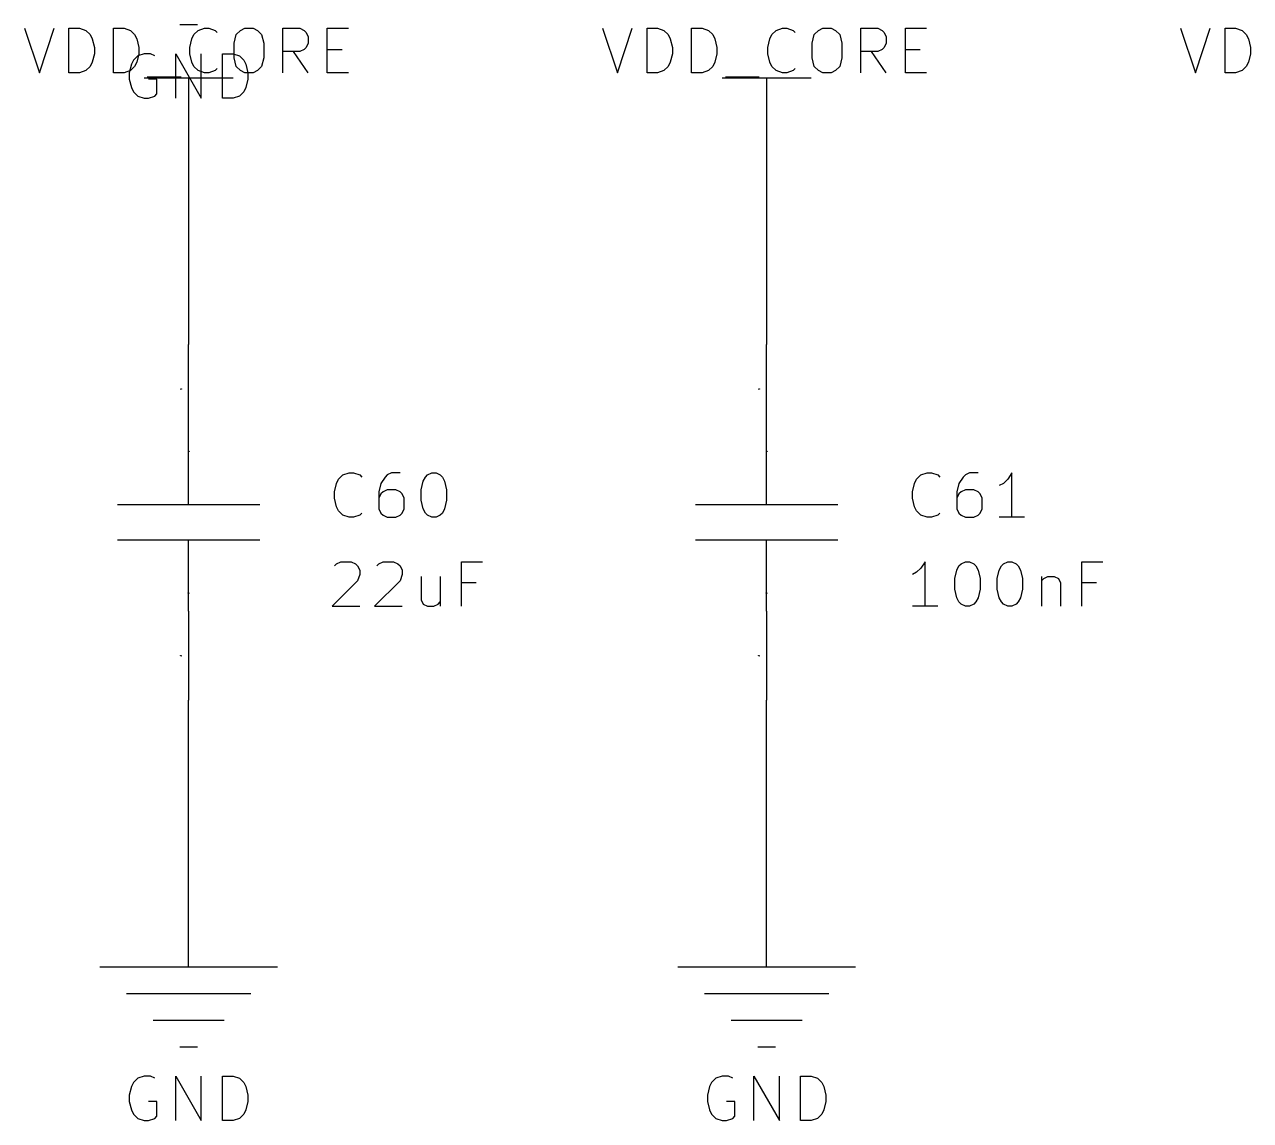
# Model space of a CAD drawing. Header units: millimetres. Extents: x 6 to 290, y -200 to -4.
# Drawn here: x 6.74 to 41.76, y -158.06 to -126.75 of the extents above; entities that cross this region are included whole.
import ezdxf

# ---------------------------------------------------------------- set-up
doc = ezdxf.new("R2010")
doc.units = ezdxf.units.MM
for name, color, linetype in [('GREENSIXTYFIVE', 129, 'CONTINUOUS'), ('LIGHTGREEN', 92, 'CONTINUOUS'), ('LIGHTRED', 12, 'CONTINUOUS'), ('RED', 14, 'CONTINUOUS')]:
    doc.layers.add(name, color=color, linetype=linetype)

msp = doc.modelspace()

# ---------------------------------------------------------------- linework, layer by layer
at = {"layer": 'GREENSIXTYFIVE', "linetype": 'CONTINUOUS'}
for p, q in [((6.7431, -126.8544), (7.1664, -128.1244)), ((6.7431, -126.8544), (7.1664, -128.1244)), ((7.1664, -128.1244), (7.5898, -126.8544)), ((7.1664, -128.1244), (7.5898, -126.8544)), ((8.0131, -128.1244), (8.0131, -126.8544)), ((8.0131, -126.8544), (8.3155, -126.8544)), ((8.0131, -128.1244), (8.0131, -126.8544)), ((8.0131, -126.8544), (8.3155, -126.8544)), ((8.3155, -126.8544), (8.4969, -126.9149)), ((8.3155, -126.8544), (8.4969, -126.9149)), ((8.4969, -126.9149), (8.6179, -127.0359)), ((8.4969, -126.9149), (8.6179, -127.0359)), ((8.6179, -127.0359), (8.6784, -127.1568)), ((8.6179, -127.0359), (8.6784, -127.1568)), ((9.2831, -128.1244), (9.2831, -126.8544)), ((9.2831, -126.8544), (9.5855, -126.8544)), ((9.2831, -128.1244), (9.2831, -126.8544)), ((9.2831, -126.8544), (9.5855, -126.8544)), ((9.5855, -126.8544), (9.7669, -126.9149)), ((9.5855, -126.8544), (9.7669, -126.9149)), ((9.7669, -126.9149), (9.8879, -127.0359)), ((9.7669, -126.9149), (9.8879, -127.0359)), ((9.8879, -127.0359), (9.9484, -127.1568)), ((9.8879, -127.0359), (9.9484, -127.1568)), ((11.5207, -127.1568), (11.5812, -127.0359)), ((11.5207, -127.1568), (11.5812, -127.0359)), ((11.5812, -127.0359), (11.7022, -126.9149)), ((11.5812, -127.0359), (11.7022, -126.9149)), ((11.7022, -126.9149), (11.8836, -126.8544)), ((11.7022, -126.9149), (11.8836, -126.8544)), ((11.8836, -126.8544), (12.0045, -126.8544)), ((11.8836, -126.8544), (12.0045, -126.8544)), ((12.0045, -126.8544), (12.186, -126.9149)), ((12.0045, -126.8544), (12.186, -126.9149)), ((12.186, -126.9149), (12.2464, -126.9754)), ((12.186, -126.9149), (12.2464, -126.9754)), ((12.7303, -127.2778), (12.7907, -127.0359)), ((12.7303, -127.2778), (12.7907, -127.0359)), ((12.7907, -127.0359), (12.9117, -126.9149)), ((12.7907, -127.0359), (12.9117, -126.9149)), ((12.9117, -126.9149), (13.0326, -126.8544)), ((12.9117, -126.9149), (13.0326, -126.8544)), ((13.0326, -126.8544), (13.2745, -126.8544)), ((13.0326, -126.8544), (13.2745, -126.8544)), ((13.2745, -126.8544), (13.3955, -126.9149)), ((13.2745, -126.8544), (13.3955, -126.9149)), ((13.3955, -126.9149), (13.5164, -127.0359)), ((13.3955, -126.9149), (13.5164, -127.0359)), ((13.5164, -127.0359), (13.5769, -127.2778)), ((13.5164, -127.0359), (13.5769, -127.2778)), ((14.1212, -128.1244), (14.1212, -126.8544)), ((14.1212, -126.8544), (14.605, -126.8544)), ((14.1212, -128.1244), (14.1212, -126.8544)), ((14.1212, -126.8544), (14.605, -126.8544)), ((14.605, -126.8544), (14.726, -126.9149)), ((14.605, -126.8544), (14.726, -126.9149)), ((14.726, -126.9149), (14.7865, -126.9754)), ((14.726, -126.9149), (14.7865, -126.9754)), ((14.7865, -126.9754), (14.8469, -127.0963)), ((14.7865, -126.9754), (14.8469, -127.0963)), ((14.8469, -127.0963), (14.8469, -127.2778)), ((14.8469, -127.0963), (14.8469, -127.2778)), ((15.3912, -128.1244), (15.3912, -126.8544)), ((15.3912, -126.8544), (15.996, -126.8544)), ((15.3912, -128.1244), (15.3912, -126.8544)), ((15.3912, -126.8544), (15.996, -126.8544)), ((23.2531, -126.8544), (23.6764, -128.1244)), ((23.6764, -128.1244), (24.0998, -126.8544)), ((24.5231, -128.1244), (24.5231, -126.8544)), ((24.5231, -126.8544), (24.8255, -126.8544)), ((24.8255, -126.8544), (25.0069, -126.9149)), ((25.0069, -126.9149), (25.1279, -127.0359)), ((25.1279, -127.0359), (25.1884, -127.1568)), ((25.7931, -128.1244), (25.7931, -126.8544)), ((25.7931, -126.8544), (26.0955, -126.8544)), ((26.0955, -126.8544), (26.2769, -126.9149)), ((26.2769, -126.9149), (26.3979, -127.0359)), ((26.3979, -127.0359), (26.4584, -127.1568)), ((28.0307, -127.1568), (28.0912, -127.0359)), ((28.0912, -127.0359), (28.2122, -126.9149)), ((28.2122, -126.9149), (28.3936, -126.8544)), ((28.3936, -126.8544), (28.5145, -126.8544)), ((28.5145, -126.8544), (28.696, -126.9149)), ((28.696, -126.9149), (28.7564, -126.9754)), ((29.2403, -127.2778), (29.3007, -127.0359)), ((29.3007, -127.0359), (29.4217, -126.9149)), ((29.4217, -126.9149), (29.5426, -126.8544)), ((29.5426, -126.8544), (29.7845, -126.8544)), ((29.7845, -126.8544), (29.9055, -126.9149)), ((29.9055, -126.9149), (30.0264, -127.0359)), ((30.0264, -127.0359), (30.0869, -127.2778)), ((30.6312, -128.1244), (30.6312, -126.8544)), ((30.6312, -126.8544), (31.115, -126.8544)), ((31.115, -126.8544), (31.236, -126.9149)), ((31.236, -126.9149), (31.2965, -126.9754)), ((31.2965, -126.9754), (31.3569, -127.0963)), ((31.3569, -127.0963), (31.3569, -127.2778)), ((31.9012, -128.1244), (31.9012, -126.8544)), ((31.9012, -126.8544), (32.506, -126.8544)), ((39.7631, -126.8544), (40.1864, -128.1244)), ((40.1864, -128.1244), (40.6098, -126.8544)), ((41.0331, -128.1244), (41.0331, -126.8544)), ((41.0331, -126.8544), (41.3355, -126.8544)), ((41.3355, -126.8544), (41.5169, -126.9149)), ((41.5169, -126.9149), (41.6379, -127.0359)), ((41.6379, -127.0359), (41.6984, -127.1568)), ((8.6784, -127.1568), (8.7388, -127.3987)), ((8.6784, -127.1568), (8.7388, -127.3987)), ((8.7388, -127.3987), (8.7388, -127.5801)), ((8.7388, -127.3987), (8.7388, -127.5801)), ((9.9484, -127.1568), (10.0088, -127.3987)), ((9.9484, -127.1568), (10.0088, -127.3987)), ((10.0088, -127.3987), (10.0088, -127.5801)), ((10.0088, -127.3987), (10.0088, -127.5801)), ((11.4603, -127.3987), (11.5207, -127.1568)), ((11.4603, -127.3987), (11.5207, -127.1568)), ((11.4603, -127.5801), (11.4603, -127.3987)), ((11.4603, -127.5801), (11.4603, -127.3987)), ((12.7303, -127.7011), (12.7303, -127.2778)), ((12.7303, -127.7011), (12.7303, -127.2778)), ((13.5769, -127.2778), (13.5769, -127.7011)), ((13.5769, -127.2778), (13.5769, -127.7011)), ((14.7865, -127.3987), (14.726, -127.4592)), ((14.7865, -127.3987), (14.726, -127.4592)), ((14.8469, -127.2778), (14.7865, -127.3987)), ((14.8469, -127.2778), (14.7865, -127.3987)), ((25.1884, -127.1568), (25.2488, -127.3987)), ((25.2488, -127.3987), (25.2488, -127.5801)), ((26.4584, -127.1568), (26.5188, -127.3987)), ((26.5188, -127.3987), (26.5188, -127.5801)), ((27.9703, -127.3987), (28.0307, -127.1568)), ((27.9703, -127.5801), (27.9703, -127.3987)), ((29.2403, -127.7011), (29.2403, -127.2778)), ((30.0869, -127.2778), (30.0869, -127.7011)), ((31.2965, -127.3987), (31.236, -127.4592)), ((31.3569, -127.2778), (31.2965, -127.3987)), ((41.6984, -127.1568), (41.7588, -127.3987)), ((41.7588, -127.3987), (41.7588, -127.5801)), ((8.7388, -127.5801), (8.6784, -127.822)), ((8.7388, -127.5801), (8.6784, -127.822)), ((9.8576, -127.7607), (9.7971, -127.8816)), ((9.8576, -127.7607), (9.7971, -127.8816)), ((9.9786, -127.6397), (9.8576, -127.7607)), ((9.9786, -127.6397), (9.8576, -127.7607)), ((10.0088, -127.5801), (9.9484, -127.822)), ((10.0088, -127.5801), (9.9484, -127.822)), ((10.16, -127.5792), (9.9786, -127.6397)), ((10.16, -127.5792), (9.9786, -127.6397)), ((10.3414, -127.5792), (10.16, -127.5792)), ((10.3414, -127.5792), (10.16, -127.5792)), ((10.4624, -127.6397), (10.3414, -127.5792)), ((10.4624, -127.6397), (10.3414, -127.5792)), ((11.0671, -128.8492), (11.0671, -127.5792)), ((11.0671, -127.5792), (11.7928, -128.8492)), ((11.0671, -128.8492), (11.0671, -127.5792)), ((11.0671, -127.5792), (11.7928, -128.8492)), ((11.5207, -127.822), (11.4603, -127.5801)), ((11.5207, -127.822), (11.4603, -127.5801)), ((11.7928, -128.8492), (11.7928, -127.5792)), ((11.7928, -128.8492), (11.7928, -127.5792)), ((12.3976, -128.8492), (12.3976, -127.5792)), ((12.3976, -127.5792), (12.7, -127.5792)), ((12.3976, -128.8492), (12.3976, -127.5792)), ((12.3976, -127.5792), (12.7, -127.5792)), ((12.7, -127.5792), (12.8814, -127.6397)), ((12.7, -127.5792), (12.8814, -127.6397)), ((12.7907, -127.943), (12.7303, -127.7011)), ((12.7907, -127.943), (12.7303, -127.7011)), ((12.8814, -127.6397), (13.0024, -127.7607)), ((12.8814, -127.6397), (13.0024, -127.7607)), ((13.0024, -127.7607), (13.0629, -127.8816)), ((13.0024, -127.7607), (13.0629, -127.8816)), ((13.5769, -127.7011), (13.5164, -127.943)), ((13.5769, -127.7011), (13.5164, -127.943)), ((14.605, -127.5197), (14.1212, -127.5197)), ((14.605, -127.5197), (14.1212, -127.5197)), ((14.8469, -128.1244), (14.4236, -127.5197)), ((14.8469, -128.1244), (14.4236, -127.5197)), ((14.726, -127.4592), (14.605, -127.5197)), ((14.726, -127.4592), (14.605, -127.5197)), ((15.3912, -127.4592), (15.8146, -127.4592)), ((15.3912, -127.4592), (15.8146, -127.4592)), ((25.2488, -127.5801), (25.1884, -127.822)), ((26.5188, -127.5801), (26.4584, -127.822)), ((28.0307, -127.822), (27.9703, -127.5801)), ((29.3007, -127.943), (29.2403, -127.7011)), ((30.0869, -127.7011), (30.0264, -127.943)), ((31.115, -127.5197), (30.6312, -127.5197)), ((31.3569, -128.1244), (30.9336, -127.5197)), ((31.236, -127.4592), (31.115, -127.5197)), ((31.9012, -127.4592), (32.3246, -127.4592)), ((41.7588, -127.5801), (41.6984, -127.822)), ((8.3155, -128.1244), (8.0131, -128.1244)), ((8.3155, -128.1244), (8.0131, -128.1244)), ((8.4969, -128.064), (8.3155, -128.1244)), ((8.4969, -128.064), (8.3155, -128.1244)), ((8.6179, -127.943), (8.4969, -128.064)), ((8.6179, -127.943), (8.4969, -128.064)), ((8.6784, -127.822), (8.6179, -127.943)), ((8.6784, -127.822), (8.6179, -127.943)), ((9.5855, -128.1244), (9.2831, -128.1244)), ((9.5855, -128.1244), (9.2831, -128.1244)), ((9.7669, -128.064), (9.5855, -128.1244)), ((9.7669, -128.064), (9.5855, -128.1244)), ((9.7971, -127.8816), (9.7367, -128.1235)), ((9.7971, -127.8816), (9.7367, -128.1235)), ((9.7367, -128.1235), (9.7367, -128.3049)), ((9.7367, -128.1235), (9.7367, -128.3049)), ((9.8879, -127.943), (9.7669, -128.064)), ((9.8879, -127.943), (9.7669, -128.064)), ((9.9484, -127.822), (9.8879, -127.943)), ((9.9484, -127.822), (9.8879, -127.943)), ((11.5812, -127.943), (11.5207, -127.822)), ((11.5812, -127.943), (11.5207, -127.822)), ((11.7022, -128.064), (11.5812, -127.943)), ((11.7022, -128.064), (11.5812, -127.943)), ((11.8836, -128.1244), (11.7022, -128.064)), ((11.8836, -128.1244), (11.7022, -128.064)), ((12.0045, -128.1244), (11.8836, -128.1244)), ((12.0045, -128.1244), (11.8836, -128.1244)), ((12.186, -128.064), (12.0045, -128.1244)), ((12.186, -128.064), (12.0045, -128.1244)), ((12.2464, -128.0035), (12.186, -128.064)), ((12.2464, -128.0035), (12.186, -128.064)), ((12.9117, -128.064), (12.7907, -127.943)), ((12.9117, -128.064), (12.7907, -127.943)), ((13.0326, -128.1244), (12.9117, -128.064)), ((13.0326, -128.1244), (12.9117, -128.064)), ((13.2745, -128.1244), (13.0326, -128.1244)), ((13.2745, -128.1244), (13.0326, -128.1244)), ((13.0629, -127.8816), (13.1233, -128.1235)), ((13.0629, -127.8816), (13.1233, -128.1235)), ((13.1233, -128.1235), (13.1233, -128.3049)), ((13.1233, -128.1235), (13.1233, -128.3049)), ((13.3955, -128.064), (13.2745, -128.1244)), ((13.3955, -128.064), (13.2745, -128.1244)), ((13.5164, -127.943), (13.3955, -128.064)), ((13.5164, -127.943), (13.3955, -128.064)), ((15.996, -128.1244), (15.3912, -128.1244)), ((15.996, -128.1244), (15.3912, -128.1244)), ((24.8255, -128.1244), (24.5231, -128.1244)), ((25.0069, -128.064), (24.8255, -128.1244)), ((25.1279, -127.943), (25.0069, -128.064)), ((25.1884, -127.822), (25.1279, -127.943)), ((26.0955, -128.1244), (25.7931, -128.1244)), ((26.2769, -128.064), (26.0955, -128.1244)), ((26.3979, -127.943), (26.2769, -128.064)), ((26.4584, -127.822), (26.3979, -127.943)), ((28.0912, -127.943), (28.0307, -127.822)), ((28.2122, -128.064), (28.0912, -127.943)), ((28.3936, -128.1244), (28.2122, -128.064)), ((28.5145, -128.1244), (28.3936, -128.1244)), ((28.696, -128.064), (28.5145, -128.1244)), ((28.7564, -128.0035), (28.696, -128.064)), ((29.4217, -128.064), (29.3007, -127.943)), ((29.5426, -128.1244), (29.4217, -128.064)), ((29.7845, -128.1244), (29.5426, -128.1244)), ((29.9055, -128.064), (29.7845, -128.1244)), ((30.0264, -127.943), (29.9055, -128.064)), ((32.506, -128.1244), (31.9012, -128.1244)), ((41.3355, -128.1244), (41.0331, -128.1244)), ((41.5169, -128.064), (41.3355, -128.1244)), ((41.6379, -127.943), (41.5169, -128.064)), ((41.6984, -127.822), (41.6379, -127.943)), ((9.7367, -128.3049), (9.7971, -128.5468)), ((9.7367, -128.3049), (9.7971, -128.5468)), ((10.2508, -128.2454), (11.2184, -128.2454)), ((10.2508, -128.2454), (11.2184, -128.2454)), ((10.5228, -128.3049), (10.2809, -128.3049)), ((10.5228, -128.3049), (10.2809, -128.3049)), ((10.5228, -128.7283), (10.5228, -128.3049)), ((10.5228, -128.7283), (10.5228, -128.3049)), ((13.1233, -128.3049), (13.0629, -128.5468)), ((13.1233, -128.3049), (13.0629, -128.5468)), ((26.7608, -128.2454), (27.7284, -128.2454)), ((9.7971, -128.5468), (9.8576, -128.6678)), ((9.7971, -128.5468), (9.8576, -128.6678)), ((9.8576, -128.6678), (9.9786, -128.7888)), ((9.8576, -128.6678), (9.9786, -128.7888)), ((9.9786, -128.7888), (10.16, -128.8492)), ((9.9786, -128.7888), (10.16, -128.8492)), ((10.16, -128.8492), (10.2809, -128.8492)), ((10.16, -128.8492), (10.2809, -128.8492)), ((10.2809, -128.8492), (10.4624, -128.7888)), ((10.2809, -128.8492), (10.4624, -128.7888)), ((10.4624, -128.7888), (10.5228, -128.7283)), ((10.4624, -128.7888), (10.5228, -128.7283)), ((12.7, -128.8492), (12.3976, -128.8492)), ((12.7, -128.8492), (12.3976, -128.8492)), ((12.8814, -128.7888), (12.7, -128.8492)), ((12.8814, -128.7888), (12.7, -128.8492)), ((13.0024, -128.6678), (12.8814, -128.7888)), ((13.0024, -128.6678), (12.8814, -128.7888)), ((13.0629, -128.5468), (13.0024, -128.6678)), ((13.0629, -128.5468), (13.0024, -128.6678)), ((11.4418, -138.9501), (11.4164, -138.9501)), ((11.4164, -138.9501), (11.42, -138.9525)), ((11.42, -138.9525), (11.4224, -138.9549)), ((11.4224, -138.9549), (11.4236, -138.9573)), ((11.4418, -138.9428), (11.4418, -138.9573)), ((27.9518, -138.9501), (27.9264, -138.9501)), ((27.9264, -138.9501), (27.93, -138.9525)), ((27.93, -138.9525), (27.9324, -138.9549)), ((27.9324, -138.9549), (27.9336, -138.9573)), ((27.9518, -138.9428), (27.9518, -138.9573)), ((15.714, -139.7359), (15.835, -139.6149)), ((15.835, -139.6149), (16.0164, -139.5544)), ((16.0164, -139.5544), (16.1373, -139.5544)), ((16.1373, -139.5544), (16.3188, -139.6149)), ((16.3188, -139.6149), (16.3792, -139.6754)), ((17.0445, -139.6754), (16.9235, -139.8568)), ((17.105, -139.6149), (17.0445, -139.6754)), ((17.2259, -139.5544), (17.105, -139.6149)), ((17.4678, -139.5544), (17.2259, -139.5544)), ((18.133, -139.7963), (18.1935, -139.6754)), ((18.1935, -139.6754), (18.254, -139.6149)), ((18.254, -139.6149), (18.3749, -139.5544)), ((18.3749, -139.5544), (18.4959, -139.5544)), ((18.4959, -139.5544), (18.6168, -139.6149)), ((18.6168, -139.6149), (18.6773, -139.6754)), ((18.6773, -139.6754), (18.7378, -139.7963)), ((32.224, -139.7359), (32.345, -139.6149)), ((32.345, -139.6149), (32.5264, -139.5544)), ((32.5264, -139.5544), (32.6473, -139.5544)), ((32.6473, -139.5544), (32.8288, -139.6149)), ((32.8288, -139.6149), (32.8892, -139.6754)), ((33.5545, -139.6754), (33.4335, -139.8568)), ((33.615, -139.6149), (33.5545, -139.6754)), ((33.7359, -139.5544), (33.615, -139.6149)), ((33.9778, -139.5544), (33.7359, -139.5544)), ((34.9454, -139.5544), (34.8245, -139.7359)), ((34.9454, -140.8244), (34.9454, -139.5544)), ((15.5931, -140.0987), (15.6535, -139.8568)), ((15.6535, -139.8568), (15.714, -139.7359)), ((16.9235, -139.8568), (16.8631, -140.0987)), ((17.105, -140.0382), (16.984, -140.0987)), ((17.3469, -140.0382), (17.105, -140.0382)), ((17.4678, -140.0987), (17.3469, -140.0382)), ((18.0726, -140.0382), (18.133, -139.7963)), ((18.0726, -140.3406), (18.0726, -140.0382)), ((18.7378, -139.7963), (18.7983, -140.0382)), ((18.7983, -140.0382), (18.7983, -140.3406)), ((32.1031, -140.0987), (32.1635, -139.8568)), ((32.1635, -139.8568), (32.224, -139.7359)), ((33.4335, -139.8568), (33.3731, -140.0987)), ((33.615, -140.0382), (33.494, -140.0987)), ((33.8569, -140.0382), (33.615, -140.0382)), ((33.9778, -140.0987), (33.8569, -140.0382)), ((34.7035, -139.8568), (34.5826, -139.9173)), ((34.8245, -139.7359), (34.7035, -139.8568)), ((15.5931, -140.2801), (15.5931, -140.0987)), ((15.6535, -140.522), (15.5931, -140.2801)), ((16.8631, -140.0987), (16.8631, -140.5825)), ((16.9235, -140.1592), (16.8631, -140.2801)), ((16.984, -140.0987), (16.9235, -140.1592)), ((17.5283, -140.1592), (17.4678, -140.0987)), ((17.5888, -140.2801), (17.5283, -140.1592)), ((17.5888, -140.5825), (17.5888, -140.2801)), ((18.133, -140.5825), (18.0726, -140.3406)), ((18.7983, -140.3406), (18.7378, -140.5825)), ((32.1031, -140.2801), (32.1031, -140.0987)), ((32.1635, -140.522), (32.1031, -140.2801)), ((33.3731, -140.0987), (33.3731, -140.5825)), ((33.4335, -140.1592), (33.3731, -140.2801)), ((33.494, -140.0987), (33.4335, -140.1592)), ((34.0383, -140.1592), (33.9778, -140.0987)), ((34.0988, -140.2801), (34.0383, -140.1592)), ((34.0988, -140.5825), (34.0988, -140.2801)), ((15.714, -140.643), (15.6535, -140.522)), ((15.835, -140.764), (15.714, -140.643)), ((16.3792, -140.7035), (16.3188, -140.764)), ((16.8631, -140.5825), (16.9235, -140.7035)), ((16.9235, -140.7035), (16.984, -140.764)), ((17.4678, -140.764), (17.5283, -140.7035)), ((17.5283, -140.7035), (17.5888, -140.5825)), ((18.1935, -140.7035), (18.133, -140.5825)), ((18.254, -140.764), (18.1935, -140.7035)), ((18.6773, -140.7035), (18.6168, -140.764)), ((18.7378, -140.5825), (18.6773, -140.7035)), ((32.224, -140.643), (32.1635, -140.522)), ((32.345, -140.764), (32.224, -140.643)), ((32.8892, -140.7035), (32.8288, -140.764)), ((33.3731, -140.5825), (33.4335, -140.7035)), ((33.4335, -140.7035), (33.494, -140.764)), ((33.9778, -140.764), (34.0383, -140.7035)), ((34.0383, -140.7035), (34.0988, -140.5825)), ((16.0164, -140.8244), (15.835, -140.764)), ((16.1373, -140.8244), (16.0164, -140.8244)), ((16.3188, -140.764), (16.1373, -140.8244)), ((16.984, -140.764), (17.105, -140.8244)), ((17.105, -140.8244), (17.3469, -140.8244)), ((17.3469, -140.8244), (17.4678, -140.764)), ((18.3749, -140.8244), (18.254, -140.764)), ((18.4959, -140.8244), (18.3749, -140.8244)), ((18.6168, -140.764), (18.4959, -140.8244)), ((32.5264, -140.8244), (32.345, -140.764)), ((32.6473, -140.8244), (32.5264, -140.8244)), ((32.8288, -140.764), (32.6473, -140.8244)), ((33.494, -140.764), (33.615, -140.8244)), ((33.615, -140.8244), (33.8569, -140.8244)), ((33.8569, -140.8244), (33.9778, -140.764)), ((35.3083, -140.8244), (34.5826, -140.8244)), ((15.5931, -142.2154), (15.6535, -142.1549)), ((15.6535, -142.1549), (15.7745, -142.0944)), ((15.7745, -142.0944), (16.0769, -142.0944)), ((16.0769, -142.0944), (16.1978, -142.1549)), ((16.1978, -142.1549), (16.2583, -142.2154)), ((16.8026, -142.2154), (16.863, -142.1549)), ((16.863, -142.1549), (16.984, -142.0944)), ((16.984, -142.0944), (17.2864, -142.0944)), ((17.2864, -142.0944), (17.4073, -142.1549)), ((17.4073, -142.1549), (17.4678, -142.2154)), ((19.2215, -143.3644), (19.2215, -142.0944)), ((19.2215, -142.0944), (19.8263, -142.0944)), ((32.4659, -142.0944), (32.345, -142.2759)), ((32.4659, -143.3644), (32.4659, -142.0944)), ((33.4335, -142.2154), (33.494, -142.1549)), ((33.494, -142.1549), (33.6149, -142.0944)), ((33.6149, -142.0944), (33.7359, -142.0944)), ((33.7359, -142.0944), (33.8568, -142.1549)), ((33.8568, -142.1549), (33.9173, -142.2154)), ((34.643, -142.2154), (34.7035, -142.1549)), ((34.7035, -142.1549), (34.8244, -142.0944)), ((34.8244, -142.0944), (34.9454, -142.0944)), ((34.9454, -142.0944), (35.0663, -142.1549)), ((35.0663, -142.1549), (35.1268, -142.2154)), ((36.941, -143.3644), (36.941, -142.0944)), ((36.941, -142.0944), (37.5458, -142.0944)), ((16.2583, -142.2154), (16.3188, -142.3363)), ((16.3188, -142.4573), (16.2583, -142.6387)), ((16.3188, -142.3363), (16.3188, -142.4573)), ((17.4678, -142.2154), (17.5283, -142.3363)), ((17.5283, -142.4573), (17.4678, -142.6387)), ((17.5283, -142.3363), (17.5283, -142.4573)), ((32.224, -142.3968), (32.1031, -142.4573)), ((32.345, -142.2759), (32.224, -142.3968)), ((33.3126, -142.5782), (33.373, -142.3363)), ((33.373, -142.3363), (33.4335, -142.2154)), ((33.9173, -142.2154), (33.9778, -142.3363)), ((33.9778, -142.3363), (34.0383, -142.5782)), ((34.5221, -142.5782), (34.5825, -142.3363)), ((34.5825, -142.3363), (34.643, -142.2154)), ((35.1268, -142.2154), (35.1873, -142.3363)), ((35.1873, -142.3363), (35.2478, -142.5782)), ((16.2583, -142.6387), (15.5326, -143.3644)), ((17.4678, -142.6387), (16.7421, -143.3644)), ((18.0725, -142.5178), (18.0725, -143.183)), ((18.6168, -142.5178), (18.6168, -143.3644)), ((19.6449, -142.6992), (19.2215, -142.6992)), ((33.3126, -142.8806), (33.3126, -142.5782)), ((34.0383, -142.5782), (34.0383, -142.8806)), ((34.5221, -142.8806), (34.5221, -142.5782)), ((35.2478, -142.5782), (35.2478, -142.8806)), ((35.792, -142.5178), (35.792, -143.3644)), ((35.792, -142.6387), (35.8525, -142.5782)), ((35.8525, -142.5782), (35.9735, -142.5178)), ((35.9735, -142.5178), (36.1549, -142.5178)), ((36.1549, -142.5178), (36.2758, -142.5782)), ((36.2758, -142.5782), (36.3363, -142.6992)), ((36.3363, -142.6992), (36.3363, -143.3644)), ((37.3644, -142.6992), (36.941, -142.6992)), ((11.4164, -142.9874), (11.4176, -142.985)), ((11.4164, -142.9935), (11.4164, -142.9874)), ((11.4176, -142.9959), (11.4164, -142.9935)), ((11.4176, -142.985), (11.4188, -142.9838)), ((11.4188, -142.9971), (11.4176, -142.9959)), ((11.4188, -142.9838), (11.4212, -142.9826)), ((11.4212, -142.9826), (11.4236, -142.9826)), ((11.4236, -142.9826), (11.4272, -142.9838)), ((11.4272, -142.9838), (11.4418, -142.9983)), ((11.4418, -142.9983), (11.4418, -142.9826)), ((18.0725, -143.183), (18.133, -143.304)), ((27.9264, -142.9874), (27.9276, -142.985)), ((27.9264, -142.9935), (27.9264, -142.9874)), ((27.9276, -142.9959), (27.9264, -142.9935)), ((27.9276, -142.985), (27.9288, -142.9838)), ((27.9288, -142.9971), (27.9276, -142.9959)), ((27.9288, -142.9838), (27.9312, -142.9826)), ((27.9312, -142.9826), (27.9336, -142.9826)), ((27.9336, -142.9826), (27.9372, -142.9838)), ((27.9372, -142.9838), (27.9518, -142.9983)), ((27.9518, -142.9983), (27.9518, -142.9826)), ((33.373, -143.1225), (33.3126, -142.8806)), ((33.4335, -143.2435), (33.373, -143.1225)), ((33.9778, -143.1225), (33.9173, -143.2435)), ((34.0383, -142.8806), (33.9778, -143.1225)), ((34.5825, -143.1225), (34.5221, -142.8806)), ((34.643, -143.2435), (34.5825, -143.1225)), ((35.1873, -143.1225), (35.1268, -143.2435)), ((35.2478, -142.8806), (35.1873, -143.1225)), ((15.5326, -143.3644), (16.3188, -143.3644)), ((16.7421, -143.3644), (17.5283, -143.3644)), ((18.133, -143.304), (18.254, -143.3644)), ((18.254, -143.3644), (18.4354, -143.3644)), ((18.4354, -143.3644), (18.5563, -143.304)), ((18.5563, -143.304), (18.6168, -143.2435)), ((32.8288, -143.3644), (32.1031, -143.3644)), ((33.494, -143.304), (33.4335, -143.2435)), ((33.6149, -143.3644), (33.494, -143.304)), ((33.7359, -143.3644), (33.6149, -143.3644)), ((33.8568, -143.304), (33.7359, -143.3644)), ((33.9173, -143.2435), (33.8568, -143.304)), ((34.7035, -143.304), (34.643, -143.2435)), ((34.8244, -143.3644), (34.7035, -143.304)), ((34.9454, -143.3644), (34.8244, -143.3644)), ((35.0663, -143.304), (34.9454, -143.3644)), ((35.1268, -143.2435), (35.0663, -143.304)), ((9.9786, -156.8497), (9.8576, -156.9707)), ((10.16, -156.7892), (9.9786, -156.8497)), ((10.3414, -156.7892), (10.16, -156.7892)), ((10.4624, -156.8497), (10.3414, -156.7892)), ((11.0671, -158.0592), (11.0671, -156.7892)), ((11.0671, -156.7892), (11.7928, -158.0592)), ((11.7928, -158.0592), (11.7928, -156.7892)), ((12.3976, -158.0592), (12.3976, -156.7892)), ((12.3976, -156.7892), (12.7, -156.7892)), ((12.7, -156.7892), (12.8814, -156.8497)), ((12.8814, -156.8497), (13.0024, -156.9707)), ((26.4886, -156.8497), (26.3676, -156.9707)), ((26.67, -156.7892), (26.4886, -156.8497)), ((26.8514, -156.7892), (26.67, -156.7892)), ((26.9724, -156.8497), (26.8514, -156.7892)), ((27.5771, -158.0592), (27.5771, -156.7892)), ((27.5771, -156.7892), (28.3028, -158.0592)), ((28.3028, -158.0592), (28.3028, -156.7892)), ((28.9076, -158.0592), (28.9076, -156.7892)), ((28.9076, -156.7892), (29.21, -156.7892)), ((29.21, -156.7892), (29.3914, -156.8497)), ((29.3914, -156.8497), (29.5124, -156.9707)), ((9.7971, -157.0916), (9.7367, -157.3335)), ((9.8576, -156.9707), (9.7971, -157.0916)), ((13.0024, -156.9707), (13.0629, -157.0916)), ((13.0629, -157.0916), (13.1233, -157.3335)), ((26.3071, -157.0916), (26.2467, -157.3335)), ((26.3676, -156.9707), (26.3071, -157.0916)), ((29.5124, -156.9707), (29.5729, -157.0916)), ((29.5729, -157.0916), (29.6333, -157.3335)), ((9.7367, -157.3335), (9.7367, -157.5149)), ((9.7367, -157.5149), (9.7971, -157.7568)), ((10.5228, -157.5149), (10.2809, -157.5149)), ((10.5228, -157.9383), (10.5228, -157.5149)), ((13.1233, -157.5149), (13.0629, -157.7568)), ((13.1233, -157.3335), (13.1233, -157.5149)), ((26.2467, -157.3335), (26.2467, -157.5149)), ((26.2467, -157.5149), (26.3071, -157.7568)), ((27.0328, -157.5149), (26.7909, -157.5149)), ((27.0328, -157.9383), (27.0328, -157.5149)), ((29.6333, -157.5149), (29.5729, -157.7568)), ((29.6333, -157.3335), (29.6333, -157.5149)), ((9.7971, -157.7568), (9.8576, -157.8778)), ((9.8576, -157.8778), (9.9786, -157.9988)), ((13.0024, -157.8778), (12.8814, -157.9988)), ((13.0629, -157.7568), (13.0024, -157.8778)), ((26.3071, -157.7568), (26.3676, -157.8778)), ((26.3676, -157.8778), (26.4886, -157.9988)), ((29.5124, -157.8778), (29.3914, -157.9988)), ((29.5729, -157.7568), (29.5124, -157.8778)), ((9.9786, -157.9988), (10.16, -158.0592)), ((10.16, -158.0592), (10.2809, -158.0592)), ((10.2809, -158.0592), (10.4624, -157.9988)), ((10.4624, -157.9988), (10.5228, -157.9383)), ((12.7, -158.0592), (12.3976, -158.0592)), ((12.8814, -157.9988), (12.7, -158.0592)), ((26.4886, -157.9988), (26.67, -158.0592)), ((26.67, -158.0592), (26.7909, -158.0592)), ((26.7909, -158.0592), (26.9724, -157.9988)), ((26.9724, -157.9988), (27.0328, -157.9383)), ((29.21, -158.0592), (28.9076, -158.0592)), ((29.3914, -157.9988), (29.21, -158.0592))]:
    msp.add_line(p, q, dxfattribs=at)
at = {"layer": 'LIGHTGREEN', "linetype": 'CONTINUOUS'}
for p, q in [((11.43, -130.81), (11.43, -135.89)), ((27.94, -130.81), (27.94, -135.89)), ((11.43, -151.13), (11.43, -146.05)), ((27.94, -151.13), (27.94, -146.05))]:
    msp.add_line(p, q, dxfattribs=at)
at = {"layer": 'LIGHTRED', "linetype": 'CONTINUOUS'}
for p, q in [((11.2237, -137.16), (11.1983, -137.16)), ((11.1983, -137.16), (11.2019, -137.1624)), ((11.2019, -137.1624), (11.2043, -137.1648)), ((11.2043, -137.1648), (11.2055, -137.1672)), ((11.2237, -137.1527), (11.2237, -137.1672)), ((27.7337, -137.16), (27.7083, -137.16)), ((27.7083, -137.16), (27.7119, -137.1624)), ((27.7119, -137.1624), (27.7143, -137.1648)), ((27.7143, -137.1648), (27.7155, -137.1672)), ((27.7337, -137.1527), (27.7337, -137.1672)), ((11.1983, -144.7775), (11.1995, -144.7751)), ((11.1983, -144.7836), (11.1983, -144.7775)), ((11.1995, -144.786), (11.1983, -144.7836)), ((11.1995, -144.7751), (11.2007, -144.7739)), ((11.2007, -144.7872), (11.1995, -144.786)), ((11.2007, -144.7739), (11.2031, -144.7727)), ((11.2031, -144.7727), (11.2055, -144.7727)), ((11.2055, -144.7727), (11.2091, -144.7739)), ((11.2091, -144.7739), (11.2237, -144.7884)), ((11.2237, -144.7884), (11.2237, -144.7727)), ((27.7083, -144.7775), (27.7095, -144.7751)), ((27.7083, -144.7836), (27.7083, -144.7775)), ((27.7095, -144.786), (27.7083, -144.7836)), ((27.7095, -144.7751), (27.7107, -144.7739)), ((27.7107, -144.7872), (27.7095, -144.786)), ((27.7107, -144.7739), (27.7131, -144.7727)), ((27.7131, -144.7727), (27.7155, -144.7727)), ((27.7155, -144.7727), (27.7191, -144.7739)), ((27.7191, -144.7739), (27.7337, -144.7884)), ((27.7337, -144.7884), (27.7337, -144.7727))]:
    msp.add_line(p, q, dxfattribs=at)
at = {"layer": 'RED', "linetype": 'CONTINUOUS'}
for p, q in [((11.176, -126.746), (11.684, -126.746)), ((10.16, -128.27), (12.7, -128.27)), ((11.43, -128.27), (11.43, -129.54)), ((26.67, -128.27), (29.21, -128.27)), ((27.94, -128.27), (27.94, -129.54)), ((11.43, -129.54), (11.43, -130.81)), ((11.43, -129.54), (11.43, -130.81)), ((27.94, -129.54), (27.94, -130.81)), ((11.43, -138.43), (11.43, -135.89)), ((27.94, -138.43), (27.94, -135.89)), ((11.43, -140.462), (11.43, -138.43)), ((27.94, -140.462), (27.94, -138.43)), ((9.398, -140.462), (13.462, -140.462)), ((25.908, -140.462), (29.972, -140.462)), ((13.462, -141.478), (9.398, -141.478)), ((11.43, -143.51), (11.43, -141.478)), ((29.972, -141.478), (25.908, -141.478)), ((27.94, -143.51), (27.94, -141.478)), ((11.43, -143.51), (11.43, -146.05)), ((27.94, -143.51), (27.94, -146.05)), ((11.43, -153.67), (11.43, -151.13)), ((27.94, -153.67), (27.94, -151.13)), ((8.89, -153.67), (13.97, -153.67)), ((25.4, -153.67), (30.48, -153.67)), ((9.652, -154.432), (13.208, -154.432)), ((26.162, -154.432), (29.718, -154.432)), ((10.414, -155.194), (12.446, -155.194)), ((26.924, -155.194), (28.956, -155.194)), ((11.176, -155.956), (11.684, -155.956)), ((27.686, -155.956), (28.194, -155.956))]:
    msp.add_line(p, q, dxfattribs=at)

doc.saveas('drawing.dxf')
